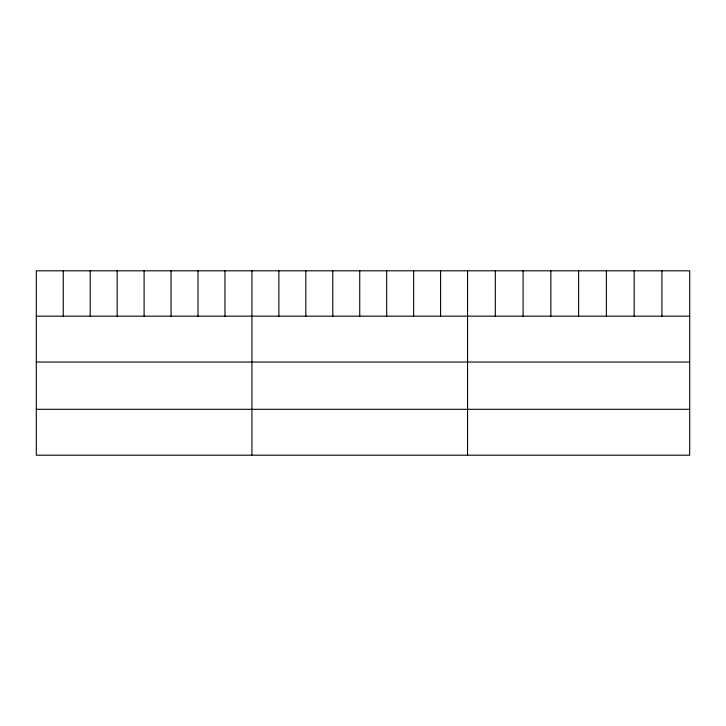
<?xml version="1.0" encoding="UTF-8"?>
<svg xmlns="http://www.w3.org/2000/svg" width="726" height="726" viewBox="0 0 726 726"><rect width="100%" height="100%" fill="white"/><g stroke="black" fill="none" stroke-linecap="round" stroke-linejoin="round"><path stroke-width="1.09" d="M689.7 316.164L689.7 455.193L36.3 455.193L36.3 270.807L689.7 270.807L689.7 316.164L36.3 316.164M36.3 362.038L689.7 362.038M36.3 409.31L689.7 409.31M661.93 270.807L661.93 316.164M634.161 270.807L634.161 316.164M606.392 270.807L606.392 316.164M578.622 270.807L578.622 316.164M550.852 270.807L550.852 316.164M523.083 270.807L523.083 316.164M495.313 270.807L495.313 316.164M467.544 270.807L467.544 455.193M440.591 270.807L440.591 316.164M413.639 270.807L413.639 316.164M386.686 270.807L386.686 316.164M359.733 270.807L359.733 316.164M332.78 270.807L332.78 316.164M305.827 270.807L305.827 316.164M278.875 270.807L278.875 316.164M251.922 270.807L251.922 455.193M224.969 270.807L224.969 316.164M198.016 270.807L198.016 316.164M171.064 270.807L171.064 316.164M144.111 270.807L144.111 316.164M117.158 270.807L117.158 316.164M90.206 270.807L90.206 316.164M63.253 270.807L63.253 316.164"/></g></svg>
